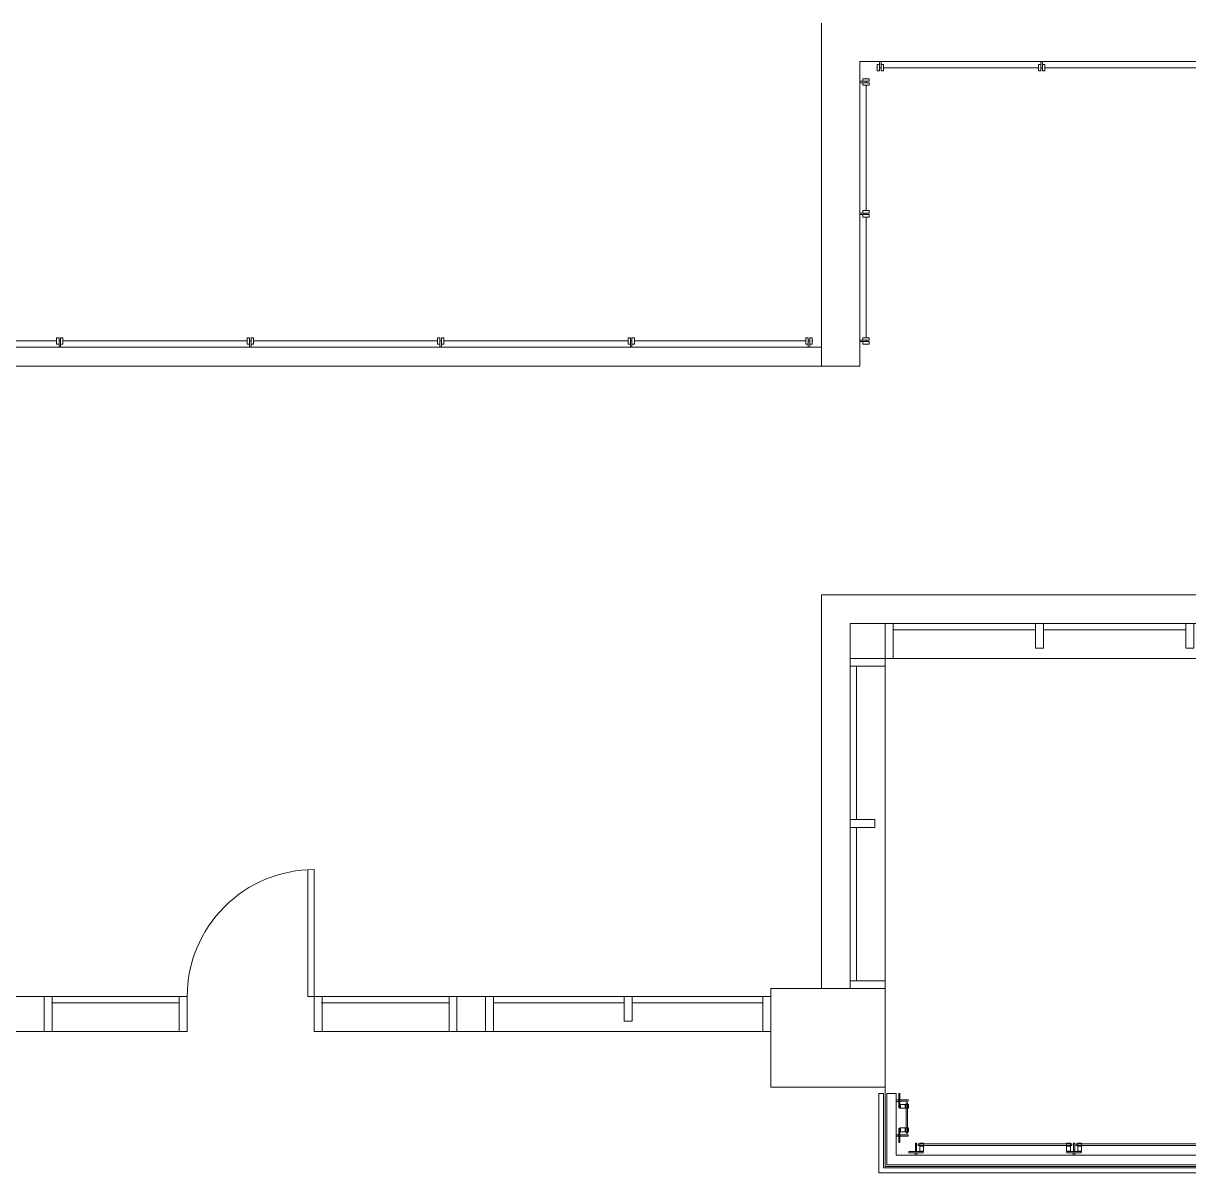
# Model space of a CAD drawing. Header units: inches. Extents: x -3410 to 5259, y -1080 to 3208.
# Drawn here: x 571.1 to 938.3, y 2806.8 to 3168.8 of the extents above; entities that cross this region are included whole.
import ezdxf

# ---------------------------------------------------------------- set-up
doc = ezdxf.new("R2010")
doc.units = ezdxf.units.IN
doc.header["$LTSCALE"] = 48
doc.header["$MEASUREMENT"] = 0
doc.layers.add('Venue-Walls and Doors', color=7, linetype='Continuous', lineweight=5)

# ---------------------------------------------------------------- blocks, each defined once
blk = doc.blocks.new('Group-131-1')
at = {"layer": 'Venue-Walls and Doors', "color": 7, "linetype": 'Continuous'}
for p, q in [((-728.122, 1707.181), (-728.122, 1667.229)), ((-726.178, 1667.23), (-726.178, 1707.23)), ((-726.178, 1667.23), (-728.122, 1667.229))]:
    blk.add_line(p, q, dxfattribs=at)
blk.add_arc((-726.178, 1667.23), 39.996, 90, 180.00143, dxfattribs=at)

msp = doc.modelspace()

# ---------------------------------------------------------------- linework, layer by layer
at = {"layer": 'Venue-Walls and Doors', "linetype": 'Continuous'}
for p, q in [((822.63, 3168.75), (822.63, 3060.75)), ((834.63, 3156.75), (1117.28, 3156.75)), ((834.63, 3060.75), (834.63, 3156.75)), ((841.38, 3154.75), (840.88, 3154.75)), ((890.96, 3154.75), (842.13, 3154.75)), ((891.71, 3156.75), (891.71, 3153.75)), ((892.21, 3154.75), (891.71, 3154.75)), ((892.21, 3156.75), (892.21, 3153.75)), ((950.96, 3154.75), (892.96, 3154.75)), ((834.63, 3150.5), (837.63, 3150.5)), ((836.63, 3150), (836.63, 3150.5)), ((834.63, 3150), (837.63, 3150)), ((836.63, 3149.25), (836.63, 3109.75)), ((834.63, 3109), (837.63, 3109)), ((834.63, 3108.5), (837.63, 3108.5)), ((836.63, 3108.5), (836.63, 3109)), ((836.63, 3107.75), (836.63, 3069.75)), ((582.38, 3069.75), (582.38, 3066.75)), ((582.88, 3069.75), (582.88, 3066.75)), ((642.38, 3069.75), (642.38, 3066.75)), ((642.88, 3069.75), (642.88, 3066.75)), ((702.38, 3069.75), (702.38, 3066.75)), ((702.88, 3069.75), (702.88, 3066.75)), ((762.38, 3069.75), (762.38, 3066.75)), ((762.88, 3069.75), (762.88, 3066.75)), ((818.38, 3069.75), (818.38, 3066.75)), ((818.88, 3069.75), (818.88, 3066.75)), ((472.69, 3066.75), (822.63, 3066.75)), ((523.63, 3068.75), (581.63, 3068.75)), ((582.88, 3068.75), (582.38, 3068.75)), ((583.63, 3068.75), (641.63, 3068.75)), ((642.88, 3068.75), (642.38, 3068.75)), ((643.63, 3068.75), (701.63, 3068.75)), ((702.88, 3068.75), (702.38, 3068.75)), ((703.63, 3068.75), (761.63, 3068.75)), ((762.88, 3068.75), (762.38, 3068.75)), ((817.63, 3068.75), (763.63, 3068.75)), ((818.38, 3068.75), (818.88, 3068.75)), ((834.63, 3069), (837.63, 3069)), ((834.63, 3068.5), (837.63, 3068.5)), ((836.63, 3068.5), (836.63, 3069)), ((472.69, 3060.75), (834.63, 3060.75)), ((822.63, 2988.75), (822.63, 2864.73)), ((1795.43, 2988.75), (822.63, 2988.75)), ((831.63, 2864.73), (831.63, 2979.75)), ((987.28, 2979.75), (831.63, 2979.75)), ((842.63, 2979.75), (842.63, 2808.75)), ((845.13, 2979.75), (845.13, 2968.75)), ((890.02, 2977.75), (845.13, 2977.75)), ((937.4, 2977.75), (892.52, 2977.75)), ((1183.03, 2968.75), (831.63, 2968.75)), ((831.63, 2966.25), (842.63, 2966.25)), ((833.63, 2917.99), (833.63, 2966.25)), ((833.63, 2915.49), (833.63, 2867.23)), ((806.63, 2864.73), (842.63, 2864.73)), ((806.63, 2833.73), (806.63, 2864.73)), ((831.63, 2867.23), (842.63, 2867.23)), ((478.87, 2862.23), (620.25, 2862.23)), ((577.75, 2862.23), (577.75, 2851.23)), ((620.25, 2860.23), (580, 2860.23)), ((580.25, 2851.23), (580.25, 2862.23)), ((806.63, 2862.23), (662.75, 2862.23)), ((705.25, 2860.23), (665, 2860.23)), ((665.25, 2851.23), (665.25, 2862.23)), ((705.25, 2851.23), (705.25, 2862.23)), ((707.75, 2862.23), (707.75, 2851.23)), ((716.75, 2851.23), (716.75, 2862.23)), ((719.25, 2851.23), (719.25, 2862.23)), ((719.25, 2860.23), (760.44, 2860.23)), ((804.13, 2860.23), (762.9, 2860.23)), ((804.13, 2862.23), (804.13, 2851.23)), ((620.25, 2851.23), (478.87, 2851.23)), ((806.63, 2833.73), (842.63, 2833.73)), ((840.66, 2831.73), (840.66, 2806.78)), ((840.66, 2831.73), (842.16, 2831.73)), ((842.16, 2831.73), (842.16, 2808.28)), ((843.16, 2831.73), (843.16, 2809.27)), ((846.16, 2831.73), (843.16, 2831.73)), ((846.16, 2831.73), (846.16, 2812.28)), ((846.91, 2827.23), (846.91, 2831.73)), ((846.91, 2831.73), (847.28, 2831.73)), ((847.28, 2827.1), (847.28, 2831.73)), ((846.16, 2829.73), (846.91, 2829.73)), ((846.91, 2829.23), (846.16, 2829.23)), ((847.28, 2827.23), (846.91, 2827.23)), ((847.28, 2829.67), (849.91, 2829.67)), ((849.91, 2829.29), (847.28, 2829.29)), ((847.28, 2828.29), (849.97, 2828.29)), ((849.97, 2827.1), (847.28, 2827.1)), ((847.47, 2828.29), (847.47, 2827.1)), ((848.97, 2828.29), (848.97, 2827.1)), ((849.16, 2828.29), (849.16, 2827.1)), ((849.78, 2828.29), (849.78, 2827.1)), ((849.91, 2829.67), (849.91, 2829.29)), ((849.97, 2828.29), (849.97, 2827.1)), ((847.28, 2820.73), (846.91, 2820.73)), ((846.91, 2820.73), (846.91, 2816.23)), ((847.28, 2816.23), (847.28, 2820.85)), ((849.97, 2820.85), (847.28, 2820.85)), ((847.28, 2819.67), (849.97, 2819.67)), ((847.47, 2819.67), (847.47, 2820.85)), ((848.97, 2819.67), (848.97, 2820.85)), ((849.16, 2819.67), (849.16, 2820.85)), ((849.78, 2819.67), (849.78, 2820.85)), ((849.97, 2819.67), (849.97, 2820.85)), ((846.91, 2818.73), (846.16, 2818.73)), ((846.16, 2818.23), (846.91, 2818.23)), ((846.91, 2816.23), (847.28, 2816.23)), ((849.91, 2818.67), (847.28, 2818.67)), ((847.28, 2818.29), (849.91, 2818.29)), ((849.91, 2818.29), (849.91, 2818.67)), ((852.17, 2813.4), (852.17, 2816.03)), ((852.17, 2816.03), (852.55, 2816.03)), ((852.55, 2816.03), (852.55, 2813.4)), ((853.55, 2813.4), (853.55, 2816.09)), ((853.55, 2816.09), (854.74, 2816.09)), ((854.74, 2816.09), (854.74, 2813.4)), ((899.79, 2813.4), (899.79, 2816.09)), ((899.79, 2816.09), (900.98, 2816.09)), ((900.98, 2816.09), (900.98, 2813.4)), ((901.98, 2813.4), (901.98, 2816.03)), ((901.98, 2816.03), (902.36, 2816.03)), ((902.36, 2816.03), (902.36, 2813.4)), ((903.36, 2813.4), (903.36, 2816.09)), ((903.36, 2816.09), (904.54, 2816.09)), ((904.54, 2816.09), (904.54, 2813.4)), ((1625.25, 2812.28), (846.16, 2812.28)), ((850.11, 2813.03), (850.11, 2813.4)), ((850.11, 2813.4), (854.74, 2813.4)), ((854.61, 2813.03), (850.11, 2813.03)), ((852.11, 2812.28), (852.11, 2813.03)), ((852.61, 2813.03), (852.61, 2812.28)), ((853.55, 2815.9), (854.74, 2815.9)), ((853.55, 2815.28), (854.74, 2815.28)), ((853.55, 2815.09), (854.74, 2815.09)), ((853.55, 2813.59), (854.74, 2813.59)), ((854.61, 2813.4), (854.61, 2813.03)), ((900.98, 2815.9), (899.79, 2815.9)), ((900.98, 2815.28), (899.79, 2815.28)), ((900.98, 2815.09), (899.79, 2815.09)), ((900.98, 2813.59), (899.79, 2813.59)), ((904.54, 2813.4), (899.79, 2813.4)), ((899.92, 2813.03), (899.92, 2813.4)), ((904.42, 2813.03), (899.92, 2813.03)), ((901.92, 2812.28), (901.92, 2813.03)), ((902.42, 2813.03), (902.42, 2812.28)), ((903.36, 2815.9), (904.54, 2815.9)), ((903.36, 2815.28), (904.54, 2815.28)), ((903.36, 2815.09), (904.54, 2815.09)), ((903.36, 2813.59), (904.54, 2813.59)), ((904.42, 2813.4), (904.42, 2813.03)), ((842.63, 2808.75), (1628.78, 2808.75)), ((1628.26, 2809.27), (843.16, 2809.27)), ((1630.75, 2806.78), (840.66, 2806.78)), ((1629.25, 2808.28), (842.16, 2808.28))]:
    msp.add_line(p, q, dxfattribs=at)
at = {"layer": 'Venue-Walls and Doors', "linetype": 'Continuous', "flags": 128}
for points in [[(840.88, 3155.75), (840.13, 3155.75), (840.13, 3153.75), (840.88, 3153.75), (840.88, 3156.75)], [(841.38, 3155.75), (842.13, 3155.75), (842.13, 3153.75), (841.38, 3153.75), (841.38, 3156.75)], [(891.71, 3153.75), (890.96, 3153.75), (890.96, 3155.75), (891.71, 3155.75)], [(892.21, 3153.75), (892.96, 3153.75), (892.96, 3155.75), (892.21, 3155.75)], [(837.63, 3150.5), (837.63, 3151.25), (835.63, 3151.25), (835.63, 3150.5)], [(837.63, 3150), (837.63, 3149.25), (835.63, 3149.25), (835.63, 3150)], [(837.63, 3109), (837.63, 3109.75), (835.63, 3109.75), (835.63, 3109)], [(837.63, 3108.5), (837.63, 3107.75), (835.63, 3107.75), (835.63, 3108.5)], [(582.38, 3067.75), (581.63, 3067.75), (581.63, 3069.75), (582.38, 3069.75)], [(582.88, 3067.75), (583.63, 3067.75), (583.63, 3069.75), (582.88, 3069.75)], [(642.38, 3067.75), (641.63, 3067.75), (641.63, 3069.75), (642.38, 3069.75)], [(642.88, 3067.75), (643.63, 3067.75), (643.63, 3069.75), (642.88, 3069.75)], [(702.38, 3067.75), (701.63, 3067.75), (701.63, 3069.75), (702.38, 3069.75)], [(702.88, 3067.75), (703.63, 3067.75), (703.63, 3069.75), (702.88, 3069.75)], [(762.38, 3067.75), (761.63, 3067.75), (761.63, 3069.75), (762.38, 3069.75)], [(762.88, 3067.75), (763.63, 3067.75), (763.63, 3069.75), (762.88, 3069.75)], [(818.38, 3067.75), (817.63, 3067.75), (817.63, 3069.75), (818.38, 3069.75)], [(818.88, 3067.75), (819.63, 3067.75), (819.63, 3069.75), (818.88, 3069.75)], [(837.63, 3069), (837.63, 3069.75), (835.63, 3069.75), (835.63, 3069)], [(837.63, 3068.5), (837.63, 3067.75), (835.63, 3067.75), (835.63, 3068.5)], [(890.02, 2979.75), (890.02, 2972), (892.52, 2972), (892.52, 2979.75)], [(937.4, 2979.75), (937.4, 2972), (939.9, 2972), (939.9, 2979.75)], [(831.63, 2917.99), (839.38, 2917.99), (839.38, 2915.49), (831.63, 2915.49)], [(662.75, 2862.23), (662.75, 2851.23), (806.63, 2851.23)], [(760.44, 2862.23), (760.44, 2854.48), (762.94, 2854.48), (762.94, 2862.23)]]:
    msp.add_lwpolyline(points, dxfattribs=at)
for points in [[(622.75, 2862.23), (622.75, 2851.23), (620.25, 2851.23), (620.25, 2862.23)], [(849.22, 2828.79), (849.72, 2828.79), (849.72, 2819.17), (849.22, 2819.17)], [(853.05, 2815.84), (901.48, 2815.84), (901.48, 2815.34), (853.05, 2815.34)], [(902.86, 2815.84), (961.48, 2815.84), (961.48, 2815.34), (902.86, 2815.34)]]:
    msp.add_lwpolyline(points, close=True, dxfattribs=at)
at = {"layer": 'Venue-Walls and Doors', "linetype": 'Continuous'}
for centre, start, end in [((840.13, 3154.75), 90, 270), ((836.63, 3151.25), 0, 180), ((819.63, 3068.75), 270, 90), ((836.63, 3067.75), 180, 0)]:
    msp.add_arc(centre, 0.125, start, end, dxfattribs=at)

# ---------------------------------------------------------------- block references
at = {"layer": 'Venue-Walls and Doors'}
msp.add_blockref('Group-131-1', (1388.93, 1195), dxfattribs=at)

doc.saveas('drawing.dxf')
